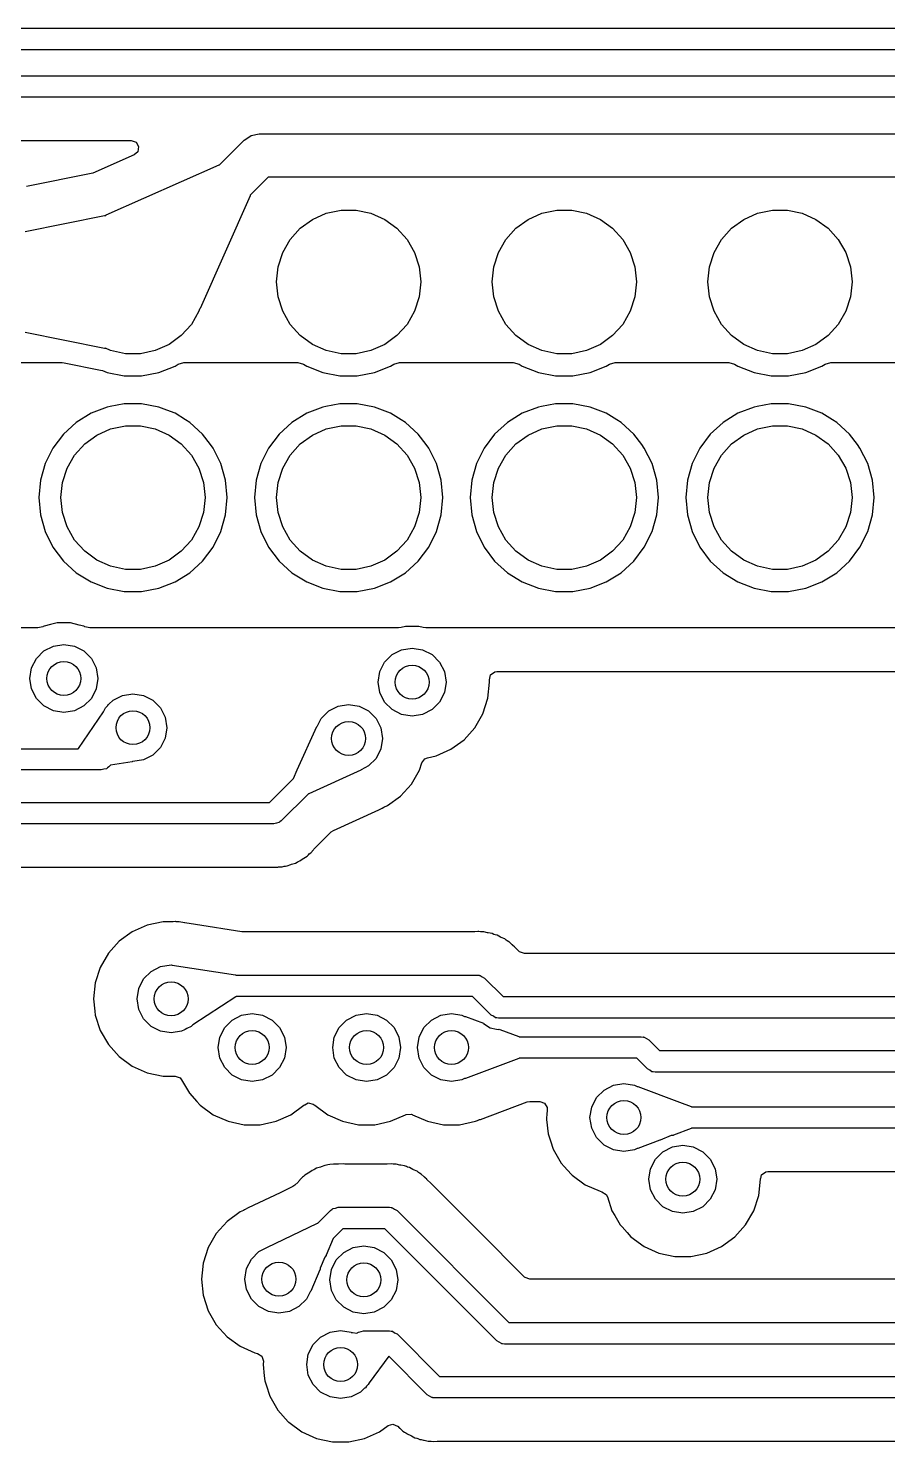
# Model space of a CAD drawing. Extents: x 106.8 to 191.4, y -142.2 to -57.6.
# Drawn here: x 126.24 to 136.37, y -75.8 to -59.16 of the extents above; entities that cross this region are included whole.
import ezdxf

# ---------------------------------------------------------------- set-up
doc = ezdxf.new("R2010")
doc.units = 0
doc.layers.add('BLACK', color=7, linetype='CONTINUOUS')

msp = doc.modelspace()

# ---------------------------------------------------------------- linework, layer by layer
at = {"layer": 'BLACK', "linetype": 'CONTINUOUS'}
for p, q in [((113.042, -59.1566), (148.079, -59.1566)), ((148.132, -59.4106), (112.99, -59.4106)), ((111.848, -59.7154), (148.444, -59.7154)), ((148.496, -59.9694), (111.849, -59.9694)), ((128.868, -60.4205), (128.965, -60.4012)), ((128.965, -60.4012), (180.218, -60.4012)), ((115.084, -60.4779), (127.457, -60.4779)), ((127.457, -60.4779), (127.513, -60.4985)), ((127.513, -60.4985), (127.543, -60.5505)), ((127.543, -60.5505), (127.533, -60.6097)), ((128.496, -60.7651), (128.786, -60.4756)), ((128.786, -60.4756), (128.843, -60.4377)), ((128.843, -60.4377), (128.868, -60.4205)), ((127.492, -60.6462), (127.004, -60.8621)), ((127.533, -60.6097), (127.492, -60.6462)), ((126.986, -60.8679), (126.224, -61.0215)), ((127.004, -60.8621), (126.986, -60.8679)), ((127.162, -61.3537), (128.492, -60.7652)), ((128.492, -60.7652), (128.496, -60.7651)), ((129.071, -60.9092), (128.856, -61.1235)), ((180.218, -60.9092), (129.071, -60.9092)), ((128.856, -61.1285), (128.267, -62.4584)), ((128.856, -61.1235), (128.857, -61.1237)), ((128.857, -61.1237), (128.856, -61.1285)), ((126.207, -61.5489), (127.142, -61.3602)), ((127.142, -61.3602), (127.151, -61.3619)), ((127.151, -61.3619), (127.152, -61.363)), ((127.152, -61.363), (127.156, -61.3611)), ((127.156, -61.3599), (127.162, -61.3537)), ((127.156, -61.3611), (127.156, -61.3599)), ((129.448, -61.5119), (129.592, -61.4075)), ((129.592, -61.4075), (129.754, -61.3352)), ((129.754, -61.3352), (129.928, -61.2983)), ((129.928, -61.2983), (130.106, -61.2983)), ((130.106, -61.2983), (130.28, -61.3352)), ((130.28, -61.3352), (130.442, -61.4075)), ((130.442, -61.4075), (130.586, -61.5119)), ((131.988, -61.5119), (132.132, -61.4075)), ((132.132, -61.4075), (132.294, -61.3352)), ((132.294, -61.3352), (132.468, -61.2983)), ((132.468, -61.2983), (132.646, -61.2983)), ((132.646, -61.2983), (132.82, -61.3352)), ((132.82, -61.3352), (132.982, -61.4075)), ((132.982, -61.4075), (133.126, -61.5119)), ((134.528, -61.5119), (134.672, -61.4075)), ((134.672, -61.4075), (134.834, -61.3352)), ((134.834, -61.3352), (135.008, -61.2983)), ((135.008, -61.2983), (135.186, -61.2983)), ((135.186, -61.2983), (135.36, -61.3352)), ((135.36, -61.3352), (135.522, -61.4075)), ((135.522, -61.4075), (135.666, -61.5119)), ((129.329, -61.644), (129.448, -61.5119)), ((130.586, -61.5119), (130.705, -61.644)), ((131.869, -61.644), (131.988, -61.5119)), ((133.126, -61.5119), (133.245, -61.644)), ((134.409, -61.644), (134.528, -61.5119)), ((135.666, -61.5119), (135.785, -61.644)), ((129.241, -61.7979), (129.329, -61.644)), ((130.705, -61.644), (130.794, -61.7979)), ((131.781, -61.7979), (131.869, -61.644)), ((133.245, -61.644), (133.334, -61.7979)), ((134.321, -61.7979), (134.409, -61.644)), ((135.785, -61.644), (135.874, -61.7979)), ((129.186, -61.9669), (129.241, -61.7979)), ((130.794, -61.7979), (130.849, -61.9669)), ((131.726, -61.9669), (131.781, -61.7979)), ((133.334, -61.7979), (133.389, -61.9669)), ((134.266, -61.9669), (134.321, -61.7979)), ((135.874, -61.7979), (135.929, -61.9669)), ((129.167, -62.1436), (129.186, -61.9669)), ((130.849, -61.9669), (130.867, -62.1436)), ((131.707, -62.1436), (131.726, -61.9669)), ((133.389, -61.9669), (133.407, -62.1436)), ((134.247, -62.1436), (134.266, -61.9669)), ((135.929, -61.9669), (135.947, -62.1436)), ((129.186, -62.3203), (129.167, -62.1436)), ((130.867, -62.1436), (130.849, -62.3203)), ((131.726, -62.3203), (131.707, -62.1436)), ((133.407, -62.1436), (133.389, -62.3203)), ((134.266, -62.3203), (134.247, -62.1436)), ((135.947, -62.1436), (135.929, -62.3203)), ((129.241, -62.4893), (129.186, -62.3203)), ((130.849, -62.3203), (130.794, -62.4893)), ((131.781, -62.4893), (131.726, -62.3203)), ((133.389, -62.3203), (133.334, -62.4893)), ((134.321, -62.4893), (134.266, -62.3203)), ((135.929, -62.3203), (135.874, -62.4893)), ((128.254, -62.4893), (128.165, -62.6432)), ((128.262, -62.4631), (128.254, -62.4893)), ((128.267, -62.4584), (128.262, -62.4631)), ((129.329, -62.6432), (129.241, -62.4893)), ((130.794, -62.4893), (130.705, -62.6432)), ((131.869, -62.6432), (131.781, -62.4893)), ((133.334, -62.4893), (133.245, -62.6432)), ((134.409, -62.6432), (134.321, -62.4893)), ((135.874, -62.4893), (135.785, -62.6432)), ((127.142, -62.927), (126.207, -62.7383)), ((128.165, -62.6432), (128.046, -62.7753)), ((129.448, -62.7753), (129.329, -62.6432)), ((130.705, -62.6432), (130.586, -62.7753)), ((131.988, -62.7753), (131.869, -62.6432)), ((133.245, -62.6432), (133.126, -62.7753)), ((134.528, -62.7753), (134.409, -62.6432)), ((135.785, -62.6432), (135.666, -62.7753)), ((127.902, -62.8797), (127.74, -62.952)), ((128.046, -62.7753), (127.902, -62.8797)), ((129.592, -62.8797), (129.448, -62.7753)), ((129.754, -62.952), (129.592, -62.8797)), ((130.442, -62.8797), (130.28, -62.952)), ((130.586, -62.7753), (130.442, -62.8797)), ((132.132, -62.8797), (131.988, -62.7753)), ((132.294, -62.952), (132.132, -62.8797)), ((132.982, -62.8797), (132.82, -62.952)), ((133.126, -62.7753), (132.982, -62.8797)), ((134.672, -62.8797), (134.528, -62.7753)), ((134.834, -62.952), (134.672, -62.8797)), ((135.522, -62.8797), (135.36, -62.952)), ((135.666, -62.7753), (135.522, -62.8797)), ((127.149, -62.9263), (127.142, -62.927)), ((127.152, -62.924), (127.149, -62.9263)), ((127.214, -62.952), (127.152, -62.924)), ((127.388, -62.9889), (127.214, -62.952)), ((127.566, -62.9889), (127.388, -62.9889)), ((127.74, -62.952), (127.566, -62.9889)), ((129.928, -62.9889), (129.754, -62.952)), ((130.106, -62.9889), (129.928, -62.9889)), ((130.28, -62.952), (130.106, -62.9889)), ((132.468, -62.9889), (132.294, -62.952)), ((132.646, -62.9889), (132.468, -62.9889)), ((132.82, -62.952), (132.646, -62.9889)), ((135.008, -62.9889), (134.834, -62.952)), ((135.186, -62.9889), (135.008, -62.9889)), ((135.36, -62.952), (135.186, -62.9889)), ((125.771, -63.0936), (126.643, -63.0936)), ((126.643, -63.0936), (126.668, -63.0961)), ((126.668, -63.0961), (127.096, -63.1823)), ((127.096, -63.1823), (127.116, -63.1883)), ((127.116, -63.1883), (127.174, -63.2105)), ((127.174, -63.2105), (127.375, -63.2481)), ((127.375, -63.2481), (127.375, -63.2481)), ((127.375, -63.2481), (127.579, -63.2481)), ((127.579, -63.2481), (127.781, -63.2105)), ((127.579, -63.2481), (127.579, -63.2481)), ((127.781, -63.2105), (127.972, -63.1365)), ((127.972, -63.1365), (128.01, -63.1125)), ((128.01, -63.1125), (128.077, -63.0936)), ((128.077, -63.0936), (129.417, -63.0936)), ((129.417, -63.0936), (129.484, -63.1125)), ((129.484, -63.1125), (129.523, -63.1365)), ((129.523, -63.1365), (129.523, -63.1365)), ((129.523, -63.1365), (129.714, -63.2105)), ((129.714, -63.2105), (129.915, -63.2481)), ((129.915, -63.2481), (129.915, -63.2481)), ((129.915, -63.2481), (130.119, -63.2481)), ((130.119, -63.2481), (130.321, -63.2105)), ((130.119, -63.2481), (130.119, -63.2481)), ((130.321, -63.2105), (130.512, -63.1365)), ((130.512, -63.1365), (130.55, -63.1125)), ((130.55, -63.1125), (130.617, -63.0936)), ((130.617, -63.0936), (131.957, -63.0936)), ((131.957, -63.0936), (132.024, -63.1125)), ((132.024, -63.1125), (132.063, -63.1365)), ((132.063, -63.1365), (132.063, -63.1365)), ((132.063, -63.1365), (132.254, -63.2105)), ((132.254, -63.2105), (132.455, -63.2481)), ((132.455, -63.2481), (132.455, -63.2481)), ((132.455, -63.2481), (132.659, -63.2481)), ((132.659, -63.2481), (132.861, -63.2105)), ((132.659, -63.2481), (132.659, -63.2481)), ((132.861, -63.2105), (133.052, -63.1365)), ((133.052, -63.1365), (133.09, -63.1125)), ((133.09, -63.1125), (133.157, -63.0936)), ((133.157, -63.0936), (134.497, -63.0936)), ((134.497, -63.0936), (134.564, -63.1125)), ((134.564, -63.1125), (134.603, -63.1365)), ((134.603, -63.1365), (134.603, -63.1365)), ((134.603, -63.1365), (134.794, -63.2105)), ((134.794, -63.2105), (134.995, -63.2481)), ((134.995, -63.2481), (134.995, -63.2481)), ((134.995, -63.2481), (135.199, -63.2481)), ((135.199, -63.2481), (135.401, -63.2105)), ((135.199, -63.2481), (135.199, -63.2481)), ((135.401, -63.2105), (135.592, -63.1365)), ((135.592, -63.1365), (135.63, -63.1125)), ((135.63, -63.1125), (135.697, -63.0936)), ((135.697, -63.0936), (137.037, -63.0936)), ((127.375, -63.5791), (127.21, -63.6099)), ((127.579, -63.5791), (127.375, -63.5791)), ((127.781, -63.6167), (127.579, -63.5791)), ((129.915, -63.5791), (129.75, -63.6099)), ((130.119, -63.5791), (129.915, -63.5791)), ((130.321, -63.6167), (130.119, -63.5791)), ((132.455, -63.5791), (132.29, -63.6099)), ((132.659, -63.5791), (132.455, -63.5791)), ((132.861, -63.6167), (132.659, -63.5791)), ((134.995, -63.5791), (134.83, -63.6099)), ((135.199, -63.5791), (134.995, -63.5791)), ((135.401, -63.6167), (135.199, -63.5791)), ((126.983, -63.6907), (126.809, -63.7984)), ((127.174, -63.6167), (126.983, -63.6907)), ((127.21, -63.6099), (127.174, -63.6167)), ((127.876, -63.6537), (127.781, -63.6167)), ((127.972, -63.6907), (127.876, -63.6537)), ((128.097, -63.7685), (127.972, -63.6907)), ((129.523, -63.6907), (129.349, -63.7984)), ((129.714, -63.6167), (129.523, -63.6907)), ((129.75, -63.6099), (129.714, -63.6167)), ((130.416, -63.6537), (130.321, -63.6167)), ((130.512, -63.6907), (130.416, -63.6537)), ((130.637, -63.7685), (130.512, -63.6907)), ((132.063, -63.6907), (131.889, -63.7984)), ((132.254, -63.6167), (132.063, -63.6907)), ((132.29, -63.6099), (132.254, -63.6167)), ((132.956, -63.6537), (132.861, -63.6167)), ((133.052, -63.6907), (132.956, -63.6537)), ((133.177, -63.7685), (133.052, -63.6907)), ((134.603, -63.6907), (134.429, -63.7984)), ((134.794, -63.6167), (134.603, -63.6907)), ((134.83, -63.6099), (134.794, -63.6167)), ((135.496, -63.6537), (135.401, -63.6167)), ((135.592, -63.6907), (135.496, -63.6537)), ((135.717, -63.7685), (135.592, -63.6907)), ((126.809, -63.7984), (126.657, -63.9363)), ((127.052, -63.9475), (127.214, -63.8752)), ((127.214, -63.8752), (127.388, -63.8383)), ((127.388, -63.8383), (127.566, -63.8383)), ((127.566, -63.8383), (127.74, -63.8752)), ((127.74, -63.8752), (127.902, -63.9475)), ((128.146, -63.7984), (128.097, -63.7685)), ((128.297, -63.9363), (128.146, -63.7984)), ((129.349, -63.7984), (129.197, -63.9363)), ((129.592, -63.9475), (129.754, -63.8752)), ((129.754, -63.8752), (129.928, -63.8383)), ((129.928, -63.8383), (130.106, -63.8383)), ((130.106, -63.8383), (130.28, -63.8752)), ((130.28, -63.8752), (130.442, -63.9475)), ((130.686, -63.7984), (130.637, -63.7685)), ((130.837, -63.9363), (130.686, -63.7984)), ((131.889, -63.7984), (131.737, -63.9363)), ((132.132, -63.9475), (132.294, -63.8752)), ((132.294, -63.8752), (132.468, -63.8383)), ((132.468, -63.8383), (132.646, -63.8383)), ((132.646, -63.8383), (132.82, -63.8752)), ((132.82, -63.8752), (132.982, -63.9475)), ((133.226, -63.7984), (133.177, -63.7685)), ((133.377, -63.9363), (133.226, -63.7984)), ((134.429, -63.7984), (134.277, -63.9363)), ((134.672, -63.9475), (134.834, -63.8752)), ((134.834, -63.8752), (135.008, -63.8383)), ((135.008, -63.8383), (135.186, -63.8383)), ((135.186, -63.8383), (135.36, -63.8752)), ((135.36, -63.8752), (135.522, -63.9475)), ((135.766, -63.7984), (135.717, -63.7685)), ((135.917, -63.9363), (135.766, -63.7984)), ((126.657, -63.9363), (126.534, -64.0997)), ((126.789, -64.184), (126.908, -64.0519)), ((126.908, -64.0519), (127.052, -63.9475)), ((127.902, -63.9475), (128.046, -64.0519)), ((128.046, -64.0519), (128.165, -64.184)), ((128.39, -64.0597), (128.297, -63.9363)), ((128.42, -64.0997), (128.39, -64.0597)), ((129.197, -63.9363), (129.074, -64.0997)), ((129.329, -64.184), (129.448, -64.0519)), ((129.448, -64.0519), (129.592, -63.9475)), ((130.442, -63.9475), (130.586, -64.0519)), ((130.586, -64.0519), (130.705, -64.184)), ((130.93, -64.0597), (130.837, -63.9363)), ((130.96, -64.0997), (130.93, -64.0597)), ((131.737, -63.9363), (131.614, -64.0997)), ((131.869, -64.184), (131.988, -64.0519)), ((131.988, -64.0519), (132.132, -63.9475)), ((132.982, -63.9475), (133.126, -64.0519)), ((133.126, -64.0519), (133.245, -64.184)), ((133.47, -64.0597), (133.377, -63.9363)), ((133.5, -64.0997), (133.47, -64.0597)), ((134.277, -63.9363), (134.154, -64.0997)), ((134.409, -64.184), (134.528, -64.0519)), ((134.528, -64.0519), (134.672, -63.9475)), ((135.522, -63.9475), (135.666, -64.0519)), ((135.666, -64.0519), (135.785, -64.184)), ((136.01, -64.0597), (135.917, -63.9363)), ((136.04, -64.0997), (136.01, -64.0597)), ((126.534, -64.0997), (126.443, -64.2829)), ((126.701, -64.3379), (126.789, -64.184)), ((128.165, -64.184), (128.254, -64.3379)), ((128.511, -64.2814), (128.42, -64.0997)), ((129.074, -64.0997), (128.983, -64.2829)), ((129.241, -64.3379), (129.329, -64.184)), ((130.705, -64.184), (130.794, -64.3379)), ((131.051, -64.2814), (130.96, -64.0997)), ((131.614, -64.0997), (131.523, -64.2829)), ((131.781, -64.3379), (131.869, -64.184)), ((133.245, -64.184), (133.334, -64.3379)), ((133.591, -64.2814), (133.5, -64.0997)), ((134.154, -64.0997), (134.063, -64.2829)), ((134.321, -64.3379), (134.409, -64.184)), ((135.785, -64.184), (135.874, -64.3379)), ((136.131, -64.2814), (136.04, -64.0997)), ((126.443, -64.2829), (126.387, -64.4798)), ((126.646, -64.5069), (126.701, -64.3379)), ((128.254, -64.3379), (128.309, -64.5069)), ((128.511, -64.2829), (128.511, -64.2814)), ((128.567, -64.4798), (128.511, -64.2829)), ((128.983, -64.2829), (128.927, -64.4798)), ((129.186, -64.5069), (129.241, -64.3379)), ((130.794, -64.3379), (130.849, -64.5069)), ((131.051, -64.2829), (131.051, -64.2814)), ((131.107, -64.4798), (131.051, -64.2829)), ((131.523, -64.2829), (131.467, -64.4798)), ((131.726, -64.5069), (131.781, -64.3379)), ((133.334, -64.3379), (133.389, -64.5069)), ((133.591, -64.2829), (133.591, -64.2814)), ((133.647, -64.4798), (133.591, -64.2829)), ((134.063, -64.2829), (134.007, -64.4798)), ((134.266, -64.5069), (134.321, -64.3379)), ((135.874, -64.3379), (135.929, -64.5069)), ((136.131, -64.2829), (136.131, -64.2814)), ((136.187, -64.4798), (136.131, -64.2829)), ((126.387, -64.4798), (126.368, -64.6836)), ((126.627, -64.6836), (126.646, -64.5069)), ((128.309, -64.5069), (128.327, -64.6836)), ((128.586, -64.6836), (128.567, -64.4798)), ((128.927, -64.4798), (128.908, -64.6836)), ((129.167, -64.6836), (129.186, -64.5069)), ((130.849, -64.5069), (130.867, -64.6836)), ((131.126, -64.6836), (131.107, -64.4798)), ((131.467, -64.4798), (131.448, -64.6836)), ((131.707, -64.6836), (131.726, -64.5069)), ((133.389, -64.5069), (133.407, -64.6836)), ((133.666, -64.6836), (133.647, -64.4798)), ((134.007, -64.4798), (133.988, -64.6836)), ((134.247, -64.6836), (134.266, -64.5069)), ((135.929, -64.5069), (135.947, -64.6836)), ((136.206, -64.6836), (136.187, -64.4798)), ((126.368, -64.6836), (126.387, -64.8874)), ((126.646, -64.8603), (126.627, -64.6836)), ((128.327, -64.6836), (128.309, -64.8603)), ((128.567, -64.8874), (128.586, -64.6836)), ((128.908, -64.6836), (128.927, -64.8874)), ((129.186, -64.8603), (129.167, -64.6836)), ((130.867, -64.6836), (130.849, -64.8603)), ((131.107, -64.8874), (131.126, -64.6836)), ((131.448, -64.6836), (131.467, -64.8874)), ((131.726, -64.8603), (131.707, -64.6836)), ((133.407, -64.6836), (133.389, -64.8603)), ((133.647, -64.8874), (133.666, -64.6836)), ((133.988, -64.6836), (134.007, -64.8874)), ((134.266, -64.8603), (134.247, -64.6836)), ((135.947, -64.6836), (135.929, -64.8603)), ((136.187, -64.8874), (136.206, -64.6836)), ((126.387, -64.8874), (126.443, -65.0843)), ((126.701, -65.0293), (126.646, -64.8603)), ((128.309, -64.8603), (128.254, -65.0293)), ((128.511, -65.0843), (128.567, -64.8874)), ((128.927, -64.8874), (128.983, -65.0843)), ((129.241, -65.0293), (129.186, -64.8603)), ((130.849, -64.8603), (130.794, -65.0293)), ((131.051, -65.0843), (131.107, -64.8874)), ((131.467, -64.8874), (131.523, -65.0843)), ((131.781, -65.0293), (131.726, -64.8603)), ((133.389, -64.8603), (133.334, -65.0293)), ((133.591, -65.0843), (133.647, -64.8874)), ((134.007, -64.8874), (134.063, -65.0843)), ((134.321, -65.0293), (134.266, -64.8603)), ((135.929, -64.8603), (135.874, -65.0293)), ((136.131, -65.0843), (136.187, -64.8874)), ((126.789, -65.1832), (126.701, -65.0293)), ((128.254, -65.0293), (128.165, -65.1832)), ((129.329, -65.1832), (129.241, -65.0293)), ((130.794, -65.0293), (130.705, -65.1832)), ((131.869, -65.1832), (131.781, -65.0293)), ((133.334, -65.0293), (133.245, -65.1832)), ((134.409, -65.1832), (134.321, -65.0293)), ((135.874, -65.0293), (135.785, -65.1832)), ((126.443, -65.0843), (126.534, -65.2675)), ((126.908, -65.3153), (126.789, -65.1832)), ((128.165, -65.1832), (128.046, -65.3153)), ((128.42, -65.2675), (128.511, -65.0843)), ((128.983, -65.0843), (129.074, -65.2675)), ((129.448, -65.3153), (129.329, -65.1832)), ((130.705, -65.1832), (130.586, -65.3153)), ((130.96, -65.2675), (131.051, -65.0843)), ((131.523, -65.0843), (131.614, -65.2675)), ((131.988, -65.3153), (131.869, -65.1832)), ((133.245, -65.1832), (133.126, -65.3153)), ((133.5, -65.2675), (133.591, -65.0843)), ((134.063, -65.0843), (134.154, -65.2675)), ((134.528, -65.3153), (134.409, -65.1832)), ((135.785, -65.1832), (135.666, -65.3153)), ((136.04, -65.2675), (136.131, -65.0843)), ((126.534, -65.2675), (126.534, -65.2675)), ((126.534, -65.2675), (126.657, -65.4309)), ((127.052, -65.4197), (126.908, -65.3153)), ((128.046, -65.3153), (127.902, -65.4197)), ((128.297, -65.4309), (128.42, -65.2675)), ((129.074, -65.2675), (129.074, -65.2675)), ((129.074, -65.2675), (129.197, -65.4309)), ((129.592, -65.4197), (129.448, -65.3153)), ((130.586, -65.3153), (130.442, -65.4197)), ((130.837, -65.4309), (130.96, -65.2675)), ((131.614, -65.2675), (131.614, -65.2675)), ((131.614, -65.2675), (131.737, -65.4309)), ((132.132, -65.4197), (131.988, -65.3153)), ((133.126, -65.3153), (132.982, -65.4197)), ((133.377, -65.4309), (133.5, -65.2675)), ((134.154, -65.2675), (134.154, -65.2675)), ((134.154, -65.2675), (134.277, -65.4309)), ((134.672, -65.4197), (134.528, -65.3153)), ((135.666, -65.3153), (135.522, -65.4197)), ((135.917, -65.4309), (136.04, -65.2675)), ((126.657, -65.4309), (126.809, -65.5688)), ((126.809, -65.5688), (126.983, -65.6765)), ((127.214, -65.492), (127.052, -65.4197)), ((127.388, -65.5289), (127.214, -65.492)), ((127.566, -65.5289), (127.388, -65.5289)), ((127.74, -65.492), (127.566, -65.5289)), ((127.902, -65.4197), (127.74, -65.492)), ((127.972, -65.6765), (128.146, -65.5688)), ((128.146, -65.5688), (128.297, -65.4309)), ((129.197, -65.4309), (129.349, -65.5688)), ((129.349, -65.5688), (129.523, -65.6765)), ((129.754, -65.492), (129.592, -65.4197)), ((129.928, -65.5289), (129.754, -65.492)), ((130.106, -65.5289), (129.928, -65.5289)), ((130.28, -65.492), (130.106, -65.5289)), ((130.442, -65.4197), (130.28, -65.492)), ((130.512, -65.6765), (130.686, -65.5688)), ((130.686, -65.5688), (130.837, -65.4309)), ((131.737, -65.4309), (131.889, -65.5688)), ((131.889, -65.5688), (132.063, -65.6765)), ((132.294, -65.492), (132.132, -65.4197)), ((132.468, -65.5289), (132.294, -65.492)), ((132.646, -65.5289), (132.468, -65.5289)), ((132.82, -65.492), (132.646, -65.5289)), ((132.982, -65.4197), (132.82, -65.492)), ((133.052, -65.6765), (133.226, -65.5688)), ((133.226, -65.5688), (133.377, -65.4309)), ((134.277, -65.4309), (134.429, -65.5688)), ((134.429, -65.5688), (134.603, -65.6765)), ((134.834, -65.492), (134.672, -65.4197)), ((135.008, -65.5289), (134.834, -65.492)), ((135.186, -65.5289), (135.008, -65.5289)), ((135.36, -65.492), (135.186, -65.5289)), ((135.522, -65.4197), (135.36, -65.492)), ((135.592, -65.6765), (135.766, -65.5688)), ((135.766, -65.5688), (135.917, -65.4309)), ((126.983, -65.6765), (127.174, -65.7505)), ((127.781, -65.7505), (127.972, -65.6765)), ((129.523, -65.6765), (129.714, -65.7505)), ((130.321, -65.7505), (130.512, -65.6765)), ((132.063, -65.6765), (132.254, -65.7505)), ((132.861, -65.7505), (133.052, -65.6765)), ((134.603, -65.6765), (134.794, -65.7505)), ((135.401, -65.7505), (135.592, -65.6765)), ((127.174, -65.7505), (127.375, -65.7881)), ((127.375, -65.7881), (127.375, -65.7881)), ((127.375, -65.7881), (127.579, -65.7881)), ((127.579, -65.7881), (127.781, -65.7505)), ((127.579, -65.7881), (127.579, -65.7881)), ((129.714, -65.7505), (129.915, -65.7881)), ((129.915, -65.7881), (129.915, -65.7881)), ((129.915, -65.7881), (130.119, -65.7881)), ((130.119, -65.7881), (130.321, -65.7505)), ((130.119, -65.7881), (130.119, -65.7881)), ((132.254, -65.7505), (132.455, -65.7881)), ((132.455, -65.7881), (132.455, -65.7881)), ((132.455, -65.7881), (132.659, -65.7881)), ((132.659, -65.7881), (132.861, -65.7505)), ((132.659, -65.7881), (132.659, -65.7881)), ((134.794, -65.7505), (134.995, -65.7881)), ((134.995, -65.7881), (134.995, -65.7881)), ((134.995, -65.7881), (135.199, -65.7881)), ((135.199, -65.7881), (135.401, -65.7505)), ((135.199, -65.7881), (135.199, -65.7881)), ((126.357, -66.2178), (124.378, -66.2178)), ((126.416, -66.2034), (126.357, -66.2178)), ((126.419, -66.2016), (126.416, -66.2034)), ((126.429, -66.1963), (126.419, -66.2016)), ((126.506, -66.1773), (126.429, -66.1963)), ((126.584, -66.1583), (126.506, -66.1773)), ((126.742, -66.1583), (126.584, -66.1583)), ((126.845, -66.1836), (126.742, -66.1583)), ((126.897, -66.1963), (126.845, -66.1836)), ((126.906, -66.201), (126.897, -66.1963)), ((126.91, -66.2034), (126.906, -66.201)), ((126.969, -66.2178), (126.91, -66.2034)), ((130.604, -66.2178), (126.969, -66.2178)), ((130.634, -66.2141), (130.604, -66.2178)), ((130.685, -66.2016), (130.634, -66.2141)), ((130.844, -66.2016), (130.685, -66.2016)), ((130.895, -66.2141), (130.844, -66.2016)), ((130.925, -66.2178), (130.895, -66.2141)), ((145.825, -66.2178), (130.925, -66.2178)), ((126.283, -66.6892), (126.339, -66.5777)), ((126.339, -66.5777), (126.428, -66.4892)), ((126.428, -66.4892), (126.539, -66.4323)), ((126.539, -66.4323), (126.663, -66.4128)), ((126.663, -66.4128), (126.787, -66.4323)), ((126.787, -66.4323), (126.898, -66.4892)), ((126.898, -66.4892), (126.987, -66.5777)), ((126.987, -66.5777), (127.043, -66.6892)), ((130.441, -66.621), (130.53, -66.5325)), ((130.53, -66.5325), (130.641, -66.4757)), ((130.641, -66.4757), (130.765, -66.4561)), ((130.765, -66.4561), (130.888, -66.4757)), ((130.888, -66.4757), (131, -66.5325)), ((131, -66.5325), (131.088, -66.621)), ((126.263, -66.8128), (126.283, -66.6892)), ((127.043, -66.6892), (127.063, -66.8128)), ((130.365, -66.8561), (130.384, -66.7325)), ((130.384, -66.7325), (130.441, -66.621)), ((131.088, -66.621), (131.145, -66.7325)), ((131.145, -66.7325), (131.165, -66.8561)), ((131.69, -66.77), (131.738, -66.7347)), ((131.738, -66.7347), (131.763, -66.7313)), ((131.763, -66.7313), (145.825, -66.7313)), ((126.283, -66.9364), (126.263, -66.8128)), ((127.063, -66.8128), (127.043, -66.9364)), ((130.384, -66.9797), (130.365, -66.8561)), ((131.165, -66.8561), (131.145, -66.9797)), ((131.658, -67.0461), (131.678, -66.8561)), ((131.675, -66.8284), (131.69, -66.77)), ((131.678, -66.8561), (131.675, -66.8284)), ((126.339, -67.0479), (126.283, -66.9364)), ((126.428, -67.1364), (126.339, -67.0479)), ((126.987, -67.0479), (126.898, -67.1364)), ((127.043, -66.9364), (126.987, -67.0479)), ((127.194, -67.1166), (127.242, -67.069)), ((127.242, -67.069), (127.353, -67.0122)), ((127.353, -67.0122), (127.477, -66.9926)), ((127.477, -66.9926), (127.601, -67.0122)), ((127.601, -67.0122), (127.712, -67.069)), ((127.712, -67.069), (127.801, -67.1575)), ((130.441, -67.0913), (130.384, -66.9797)), ((131.145, -66.9797), (131.088, -67.0913)), ((131.599, -67.2277), (131.658, -67.0461)), ((126.539, -67.1932), (126.428, -67.1364)), ((126.663, -67.2128), (126.539, -67.1932)), ((126.787, -67.1932), (126.663, -67.2128)), ((126.898, -67.1364), (126.787, -67.1932)), ((126.834, -67.6376), (127.13, -67.2045)), ((127.13, -67.2045), (127.153, -67.1575)), ((127.153, -67.1575), (127.179, -67.1317)), ((127.179, -67.1317), (127.186, -67.1214)), ((127.186, -67.1214), (127.194, -67.1165)), ((127.194, -67.1165), (127.194, -67.1166)), ((127.801, -67.1575), (127.858, -67.269)), ((129.693, -67.2845), (129.782, -67.196)), ((129.782, -67.196), (129.893, -67.1392)), ((129.893, -67.1392), (130.017, -67.1196)), ((130.017, -67.1196), (130.141, -67.1392)), ((130.141, -67.1392), (130.252, -67.196)), ((130.252, -67.196), (130.341, -67.2845)), ((130.53, -67.1797), (130.441, -67.0913)), ((130.641, -67.2366), (130.53, -67.1797)), ((130.765, -67.2561), (130.641, -67.2366)), ((130.888, -67.2366), (130.765, -67.2561)), ((131, -67.1797), (130.888, -67.2366)), ((131.088, -67.0913), (131, -67.1797)), ((131.504, -67.3931), (131.599, -67.2277)), ((127.858, -67.269), (127.877, -67.3926)), ((127.877, -67.3926), (127.858, -67.5162)), ((129.412, -67.8876), (129.643, -67.3768)), ((129.643, -67.3768), (129.649, -67.3707)), ((129.649, -67.3707), (129.65, -67.3707)), ((129.65, -67.3707), (129.693, -67.2845)), ((130.341, -67.2845), (130.398, -67.396)), ((130.398, -67.396), (130.417, -67.5196)), ((131.376, -67.535), (131.504, -67.3931)), ((127.858, -67.5162), (127.801, -67.6277)), ((130.417, -67.5196), (130.398, -67.6432)), ((131.221, -67.6473), (131.376, -67.535)), ((122.405, -67.6406), (126.833, -67.6406)), ((126.833, -67.6406), (126.834, -67.6376)), ((127.712, -67.7162), (127.601, -67.773)), ((127.801, -67.6277), (127.712, -67.7162)), ((130.398, -67.6432), (130.341, -67.7547)), ((130.945, -67.7466), (131.047, -67.7249)), ((131.047, -67.7249), (131.221, -67.6473)), ((127.104, -67.8906), (122.457, -67.8906)), ((127.134, -67.8819), (127.104, -67.8906)), ((127.164, -67.8753), (127.134, -67.8819)), ((127.169, -67.8715), (127.164, -67.8753)), ((127.172, -67.8708), (127.169, -67.8715)), ((127.175, -67.8674), (127.172, -67.8708)), ((127.192, -67.854), (127.175, -67.8674)), ((127.214, -67.8326), (127.192, -67.854)), ((127.467, -67.7941), (127.214, -67.8326)), ((127.472, -67.7918), (127.467, -67.7941)), ((127.477, -67.7926), (127.472, -67.7918)), ((127.601, -67.773), (127.477, -67.7926)), ((129.366, -67.9895), (129.412, -67.8876)), ((130.16, -67.8938), (129.547, -68.1703)), ((130.166, -67.8876), (130.16, -67.8938)), ((130.252, -67.8432), (130.166, -67.8872)), ((130.166, -67.8872), (130.166, -67.8876)), ((130.341, -67.7547), (130.252, -67.8432)), ((130.756, -68.0565), (130.852, -67.8912)), ((130.852, -67.8912), (130.879, -67.8055)), ((130.879, -67.8055), (130.916, -67.7581)), ((130.916, -67.7581), (130.945, -67.7466)), ((129.084, -68.2756), (129.365, -67.9945)), ((129.365, -67.9943), (129.366, -67.9895)), ((129.365, -67.9945), (129.365, -67.9943)), ((130.628, -68.1985), (130.756, -68.0565)), ((129.543, -68.1705), (129.224, -68.489)), ((129.547, -68.1703), (129.543, -68.1705)), ((130.474, -68.3107), (130.628, -68.1985)), ((123.04, -68.2756), (129.084, -68.2756)), ((129.838, -68.6023), (130.371, -68.3618)), ((130.371, -68.3618), (130.412, -68.3409)), ((130.412, -68.3409), (130.413, -68.3406)), ((130.413, -68.3406), (130.431, -68.3299)), ((130.431, -68.3299), (130.474, -68.3107)), ((129.136, -68.5256), (123.092, -68.5256)), ((129.166, -68.5169), (129.136, -68.5256)), ((129.196, -68.5103), (129.166, -68.5169)), ((129.201, -68.5065), (129.196, -68.5103)), ((129.204, -68.5058), (129.201, -68.5065)), ((129.207, -68.5024), (129.204, -68.5058)), ((129.224, -68.489), (129.207, -68.5024)), ((129.608, -68.8245), (129.812, -68.6203)), ((129.812, -68.6203), (129.838, -68.6023)), ((129.488, -68.9286), (129.527, -68.9051)), ((129.527, -68.9051), (129.544, -68.8887)), ((129.544, -68.8887), (129.554, -68.8797)), ((129.554, -68.8797), (129.573, -68.8661)), ((129.573, -68.8661), (129.603, -68.8306)), ((129.603, -68.8306), (129.608, -68.8245)), ((123.884, -69.0341), (129.056, -69.0341)), ((129.056, -69.0341), (129.076, -69.0362)), ((129.076, -69.0363), (129.145, -69.0341)), ((129.076, -69.0362), (129.076, -69.0363)), ((129.076, -69.0363), (129.076, -69.0363)), ((129.076, -69.0363), (129.076, -69.0363)), ((129.145, -69.0341), (129.147, -69.0341)), ((129.147, -69.0341), (129.173, -69.0341)), ((129.173, -69.0341), (129.176, -69.0341)), ((129.176, -69.0341), (129.179, -69.0338)), ((129.179, -69.0338), (129.18, -69.0336)), ((129.179, -69.0338), (129.179, -69.0338)), ((129.18, -69.0336), (129.182, -69.0334)), ((129.182, -69.0334), (129.19, -69.0327)), ((129.19, -69.0327), (129.236, -69.0313)), ((129.236, -69.0313), (129.258, -69.0248)), ((129.258, -69.0248), (129.272, -69.022)), ((129.272, -69.022), (129.295, -69.0191)), ((129.295, -69.0191), (129.338, -69.0021)), ((129.338, -69.0021), (129.345, -68.9995)), ((129.345, -68.9995), (129.39, -68.9866)), ((129.39, -68.9866), (129.41, -68.9748)), ((129.41, -68.9748), (129.422, -68.9687)), ((129.422, -68.9687), (129.444, -68.9602)), ((129.444, -68.9602), (129.481, -68.9331)), ((129.481, -68.9331), (129.488, -68.9286)), ((127.644, -69.7178), (127.469, -69.7955)), ((127.831, -69.6781), (127.644, -69.7178)), ((127.872, -69.6781), (127.831, -69.6781)), ((127.874, -69.6779), (127.872, -69.6781)), ((127.884, -69.6778), (127.874, -69.678)), ((127.874, -69.678), (127.874, -69.6779)), ((127.949, -69.677), (127.884, -69.6778)), ((127.884, -69.6778), (127.884, -69.6778)), ((127.976, -69.6766), (127.949, -69.677)), ((127.978, -69.6766), (127.976, -69.6766)), ((127.976, -69.6766), (127.976, -69.6766)), ((127.979, -69.6767), (127.978, -69.6766)), ((127.978, -69.6766), (127.978, -69.6766)), ((127.978, -69.6766), (127.978, -69.6766)), ((127.978, -69.6766), (127.978, -69.6766)), ((127.978, -69.6766), (127.978, -69.6766)), ((127.978, -69.6766), (127.978, -69.6766)), ((127.98, -69.6767), (127.979, -69.6767)), ((127.979, -69.6767), (127.979, -69.6767)), ((127.986, -69.6775), (127.98, -69.6767)), ((127.996, -69.6781), (127.986, -69.6775)), ((128.022, -69.6781), (127.996, -69.6781)), ((128.082, -69.6909), (128.022, -69.6781)), ((128.022, -69.6781), (128.022, -69.6781)), ((128.087, -69.6918), (128.082, -69.6909)), ((128.214, -69.7114), (128.087, -69.6918)), ((128.76, -69.7956), (128.214, -69.7114)), ((127.469, -69.7955), (127.315, -69.9077)), ((128.773, -69.7966), (128.76, -69.7956)), ((131.495, -69.7966), (128.773, -69.7966)), ((131.503, -69.7962), (131.495, -69.7966)), ((131.505, -69.7961), (131.503, -69.7962)), ((131.539, -69.7928), (131.505, -69.7961)), ((131.549, -69.7919), (131.539, -69.7928)), ((131.572, -69.7955), (131.549, -69.7919)), ((131.549, -69.7919), (131.549, -69.7919)), ((131.586, -69.7966), (131.572, -69.7955)), ((131.61, -69.7966), (131.586, -69.7966)), ((131.654, -69.8081), (131.61, -69.7966)), ((131.61, -69.7966), (131.61, -69.7966)), ((131.662, -69.8098), (131.654, -69.8081)), ((131.708, -69.817), (131.662, -69.8098)), ((131.729, -69.8263), (131.708, -69.817)), ((131.742, -69.8307), (131.729, -69.8263)), ((131.765, -69.8365), (131.742, -69.8307)), ((131.805, -69.8588), (131.765, -69.8365)), ((131.813, -69.8624), (131.805, -69.8588)), ((131.855, -69.8807), (131.813, -69.8624)), ((131.874, -69.8951), (131.855, -69.8807)), ((131.885, -69.9026), (131.874, -69.8951)), ((131.904, -69.9131), (131.885, -69.9026)), ((127.187, -70.0497), (127.092, -70.215)), ((127.315, -69.9077), (127.187, -70.0497)), ((131.906, -69.9139), (131.904, -69.9131)), ((131.939, -69.9455), (131.906, -69.9139)), ((131.946, -69.9509), (131.939, -69.9455)), ((131.948, -69.9528), (131.946, -69.9509)), ((131.95, -69.9545), (131.948, -69.9528)), ((131.948, -69.9528), (131.948, -69.9528)), ((131.952, -69.9564), (131.95, -69.9545)), ((131.971, -69.9747), (131.952, -69.9564)), ((131.973, -69.9766), (131.971, -69.9747)), ((132.026, -70.0273), (131.973, -69.9766)), ((132.03, -70.0305), (132.026, -70.0273)), ((132.087, -70.0511), (132.03, -70.0305)), ((146.49, -70.0511), (132.087, -70.0511)), ((127.092, -70.215), (127.033, -70.3967)), ((127.691, -70.263), (127.802, -70.2062)), ((127.802, -70.2062), (127.926, -70.1866)), ((127.926, -70.1866), (127.939, -70.1886)), ((127.939, -70.1886), (127.94, -70.1887)), ((127.94, -70.1887), (128.685, -70.3036)), ((127.033, -70.3967), (127.013, -70.5866)), ((127.546, -70.463), (127.602, -70.3515)), ((127.602, -70.3515), (127.691, -70.263)), ((128.685, -70.3036), (128.687, -70.3051)), ((128.687, -70.3051), (131.529, -70.3051)), ((131.529, -70.3051), (131.552, -70.3083)), ((131.552, -70.3083), (131.556, -70.308)), ((131.556, -70.308), (131.559, -70.3093)), ((131.559, -70.3093), (131.565, -70.3102)), ((131.565, -70.3102), (131.591, -70.3272)), ((131.591, -70.3272), (131.619, -70.3423)), ((131.619, -70.3423), (131.836, -70.5596)), ((127.526, -70.5866), (127.546, -70.463)), ((128.689, -70.5626), (128.181, -70.8905)), ((128.691, -70.561), (128.689, -70.5626)), ((128.692, -70.5591), (128.691, -70.561)), ((131.477, -70.5591), (128.692, -70.5591)), ((131.694, -70.7764), (131.477, -70.5591)), ((131.836, -70.5596), (153.127, -70.5596)), ((127.013, -70.5866), (127.028, -70.73)), ((127.028, -70.73), (127.033, -70.7765)), ((127.546, -70.7102), (127.526, -70.5866)), ((127.602, -70.8217), (127.546, -70.7102)), ((127.033, -70.7765), (127.092, -70.9582)), ((127.691, -70.9102), (127.602, -70.8217)), ((128.181, -70.8905), (128.161, -70.9102)), ((128.557, -70.924), (128.645, -70.8355)), ((128.645, -70.8355), (128.757, -70.7787)), ((128.757, -70.7787), (128.88, -70.7591)), ((128.88, -70.7591), (129.004, -70.7787)), ((129.004, -70.7787), (129.115, -70.8355)), ((129.115, -70.8355), (129.204, -70.924)), ((129.905, -70.924), (129.993, -70.8355)), ((129.993, -70.8355), (130.105, -70.7787)), ((130.105, -70.7787), (130.229, -70.7591)), ((130.229, -70.7591), (130.352, -70.7787)), ((130.352, -70.7787), (130.464, -70.8355)), ((130.464, -70.8355), (130.552, -70.924)), ((130.904, -70.924), (130.993, -70.8355)), ((130.993, -70.8355), (131.104, -70.7787)), ((131.104, -70.7787), (131.228, -70.7591)), ((131.228, -70.7591), (131.352, -70.7787)), ((131.352, -70.7787), (131.382, -70.7943)), ((131.382, -70.7943), (131.383, -70.7936)), ((131.383, -70.7936), (131.392, -70.7935)), ((131.392, -70.7935), (131.604, -70.8733)), ((131.604, -70.8733), (131.607, -70.8745)), ((131.607, -70.8745), (131.684, -70.9263)), ((131.722, -70.7915), (131.694, -70.7764)), ((131.748, -70.8085), (131.722, -70.7915)), ((131.754, -70.8094), (131.748, -70.8085)), ((131.757, -70.8107), (131.754, -70.8094)), ((131.761, -70.8104), (131.757, -70.8107)), ((131.784, -70.8136), (131.761, -70.8104)), ((153.132, -70.8136), (131.784, -70.8136)), ((127.092, -70.9582), (127.187, -71.1235)), ((127.802, -70.967), (127.691, -70.9102)), ((127.926, -70.9866), (127.802, -70.967)), ((128.05, -70.967), (127.926, -70.9866)), ((128.083, -70.95), (128.05, -70.967)), ((128.091, -70.9486), (128.083, -70.95)), ((128.11, -70.9364), (128.091, -70.9486)), ((128.161, -70.9102), (128.11, -70.9364)), ((128.48, -71.1591), (128.5, -71.0355)), ((128.5, -71.0355), (128.557, -70.924)), ((129.204, -70.924), (129.261, -71.0355)), ((129.261, -71.0355), (129.28, -71.1591)), ((129.829, -71.1591), (129.848, -71.0355)), ((129.848, -71.0355), (129.905, -70.924)), ((130.552, -70.924), (130.609, -71.0355)), ((130.609, -71.0355), (130.629, -71.1591)), ((130.828, -71.1591), (130.848, -71.0355)), ((130.848, -71.0355), (130.904, -70.924)), ((131.684, -70.9263), (131.759, -70.9411)), ((131.759, -70.9411), (131.759, -70.9411)), ((131.759, -70.9411), (131.76, -70.9413)), ((131.76, -70.9413), (131.76, -70.9413)), ((131.76, -70.9413), (131.784, -70.9461)), ((131.784, -70.9461), (131.79, -70.9448)), ((131.79, -70.9448), (131.797, -70.9453)), ((131.797, -70.9453), (132.021, -71.0293)), ((132.021, -71.0293), (132.024, -71.0321)), ((132.024, -71.0321), (133.464, -71.0321)), ((133.464, -71.0321), (133.486, -71.0353)), ((133.486, -71.0353), (133.491, -71.035)), ((133.491, -71.035), (133.493, -71.0363)), ((133.493, -71.0363), (133.5, -71.0372)), ((133.5, -71.0372), (133.526, -71.0542)), ((133.526, -71.0542), (133.554, -71.0693)), ((133.554, -71.0693), (133.679, -71.1946)), ((127.187, -71.1235), (127.315, -71.2655)), ((128.5, -71.2827), (128.48, -71.1591)), ((129.28, -71.1591), (129.261, -71.2827)), ((129.848, -71.2827), (129.829, -71.1591)), ((130.629, -71.1591), (130.609, -71.2827)), ((130.848, -71.2827), (130.828, -71.1591)), ((133.679, -71.1946), (154.764, -71.1946)), ((127.315, -71.2655), (127.469, -71.3777)), ((127.469, -71.3777), (127.644, -71.4554)), ((128.557, -71.3942), (128.5, -71.2827)), ((128.645, -71.4827), (128.557, -71.3942)), ((129.204, -71.3942), (129.115, -71.4827)), ((129.261, -71.2827), (129.204, -71.3942)), ((129.905, -71.3942), (129.848, -71.2827)), ((129.993, -71.4827), (129.905, -71.3942)), ((130.552, -71.3942), (130.464, -71.4827)), ((130.609, -71.2827), (130.552, -71.3942)), ((130.904, -71.3942), (130.848, -71.2827)), ((130.993, -71.4827), (130.904, -71.3942)), ((132.021, -71.2889), (131.392, -71.5247)), ((132.025, -71.2863), (132.021, -71.2889)), ((133.411, -71.2861), (132.025, -71.2861)), ((132.025, -71.2861), (132.025, -71.2863)), ((133.536, -71.4114), (133.411, -71.2861)), ((127.644, -71.4554), (127.831, -71.4951)), ((127.831, -71.4951), (127.974, -71.4951)), ((127.974, -71.4951), (128.031, -71.5157)), ((128.031, -71.5157), (128.05, -71.5391)), ((128.05, -71.5391), (128.141, -71.696)), ((128.757, -71.5395), (128.645, -71.4827)), ((128.88, -71.5591), (128.757, -71.5395)), ((129.004, -71.5395), (128.88, -71.5591)), ((129.115, -71.4827), (129.004, -71.5395)), ((130.105, -71.5395), (129.993, -71.4827)), ((130.229, -71.5591), (130.105, -71.5395)), ((130.352, -71.5395), (130.229, -71.5591)), ((130.464, -71.4827), (130.352, -71.5395)), ((131.104, -71.5395), (130.993, -71.4827)), ((131.228, -71.5591), (131.104, -71.5395)), ((131.352, -71.5395), (131.228, -71.5591)), ((131.382, -71.5239), (131.352, -71.5395)), ((131.383, -71.5244), (131.382, -71.5239)), ((131.392, -71.5247), (131.383, -71.5244)), ((133.564, -71.4265), (133.536, -71.4114)), ((133.59, -71.4435), (133.564, -71.4265)), ((133.597, -71.4444), (133.59, -71.4435)), ((133.599, -71.4457), (133.597, -71.4444)), ((133.604, -71.4454), (133.599, -71.4457)), ((133.626, -71.4486), (133.604, -71.4454)), ((154.761, -71.4486), (133.626, -71.4486)), ((128.141, -71.696), (128.141, -71.696)), ((128.141, -71.696), (128.23, -71.7946)), ((132.936, -71.7485), (133.025, -71.66)), ((133.025, -71.66), (133.136, -71.6032)), ((133.136, -71.6032), (133.26, -71.5836)), ((133.26, -71.5836), (133.384, -71.6032)), ((133.384, -71.6032), (133.414, -71.6188)), ((133.414, -71.6188), (133.415, -71.6181)), ((133.415, -71.6181), (133.424, -71.618)), ((133.424, -71.618), (133.913, -71.8016)), ((128.23, -71.7946), (128.265, -71.8339)), ((128.265, -71.8339), (128.269, -71.838)), ((128.269, -71.838), (128.423, -71.9502)), ((129.337, -71.9502), (129.491, -71.838)), ((129.491, -71.838), (129.499, -71.8325)), ((129.491, -71.838), (129.491, -71.838)), ((129.499, -71.8325), (129.5, -71.8346)), ((129.5, -71.8346), (129.542, -71.8123)), ((129.542, -71.8123), (129.601, -71.8248)), ((129.601, -71.8248), (129.612, -71.8339)), ((129.612, -71.8339), (129.617, -71.838)), ((129.617, -71.838), (129.617, -71.838)), ((129.617, -71.838), (129.772, -71.9502)), ((131.572, -72.0055), (132.12, -71.8002)), ((132.12, -71.8002), (132.15, -71.7946)), ((132.15, -71.7946), (132.269, -71.7946)), ((132.269, -71.7946), (132.325, -71.8152)), ((132.325, -71.8152), (132.355, -71.8672)), ((132.356, -71.8917), (132.35, -71.9502)), ((132.355, -71.8672), (132.356, -71.8917)), ((132.86, -71.9836), (132.88, -71.86)), ((132.88, -71.86), (132.936, -71.7485)), ((133.913, -71.8016), (134.053, -71.8538)), ((134.053, -71.8538), (134.056, -71.8566)), ((134.056, -71.8566), (152.555, -71.8566)), ((128.423, -71.9502), (128.598, -72.0279)), ((128.598, -72.0279), (128.785, -72.0676)), ((128.785, -72.0676), (128.976, -72.0676)), ((128.976, -72.0676), (129.162, -72.0279)), ((129.162, -72.0279), (129.337, -71.9502)), ((129.772, -71.9502), (129.946, -72.0279)), ((129.946, -72.0279), (130.133, -72.0676)), ((130.133, -72.0676), (130.324, -72.0676)), ((130.324, -72.0676), (130.511, -72.0279)), ((130.511, -72.0279), (130.685, -71.9502)), ((130.685, -71.9502), (130.693, -71.947)), ((130.685, -71.9502), (130.685, -71.9502)), ((130.693, -71.947), (130.753, -71.9428)), ((130.753, -71.9428), (130.764, -71.947)), ((130.764, -71.947), (130.771, -71.9502)), ((130.771, -71.9502), (130.771, -71.9502)), ((130.771, -71.9502), (130.946, -72.0279)), ((130.946, -72.0279), (131.133, -72.0676)), ((131.133, -72.0676), (131.324, -72.0676)), ((131.324, -72.0676), (131.51, -72.0279)), ((131.51, -72.0279), (131.535, -72.017)), ((131.535, -72.017), (131.541, -72.014)), ((131.541, -72.014), (131.558, -72.0085)), ((131.558, -72.0085), (131.572, -72.0055)), ((132.35, -71.9502), (132.347, -71.9836)), ((132.347, -71.9836), (132.349, -72.0085)), ((132.349, -72.0085), (132.367, -72.1735)), ((132.88, -72.1072), (132.86, -71.9836)), ((132.367, -72.1735), (132.395, -72.2596)), ((132.936, -72.2187), (132.88, -72.1072)), ((133.025, -72.3072), (132.936, -72.2187)), ((133.816, -72.1962), (133.687, -72.2493)), ((133.839, -72.1931), (133.816, -72.1962)), ((133.842, -72.1924), (133.839, -72.1931)), ((134.053, -72.1134), (133.842, -72.1924)), ((134.057, -72.1108), (134.053, -72.1134)), ((152.548, -72.1106), (134.057, -72.1106)), ((134.057, -72.1106), (134.057, -72.1108)), ((132.395, -72.2596), (132.426, -72.3552)), ((132.426, -72.3552), (132.521, -72.5205)), ((133.136, -72.364), (133.025, -72.3072)), ((133.26, -72.3836), (133.136, -72.364)), ((133.384, -72.364), (133.26, -72.3836)), ((133.414, -72.3484), (133.384, -72.364)), ((133.415, -72.3489), (133.414, -72.3484)), ((133.424, -72.3492), (133.415, -72.3489)), ((133.683, -72.2519), (133.424, -72.3492)), ((133.63, -72.475), (133.718, -72.3865)), ((133.686, -72.2502), (133.683, -72.2519)), ((133.687, -72.2493), (133.686, -72.2502)), ((133.718, -72.3865), (133.83, -72.3297)), ((133.83, -72.3297), (133.953, -72.3101)), ((133.953, -72.3101), (134.077, -72.3297)), ((134.077, -72.3297), (134.189, -72.3865)), ((134.189, -72.3865), (134.277, -72.475)), ((129.684, -72.5671), (129.64, -72.58)), ((129.692, -72.5644), (129.684, -72.5671)), ((129.735, -72.5474), (129.692, -72.5644)), ((129.758, -72.5445), (129.735, -72.5474)), ((129.772, -72.5417), (129.758, -72.5445)), ((129.794, -72.5352), (129.772, -72.5417)), ((129.84, -72.5337), (129.794, -72.5352)), ((129.849, -72.5331), (129.84, -72.5337)), ((129.852, -72.5327), (129.849, -72.5331)), ((129.854, -72.5323), (129.852, -72.5327)), ((129.852, -72.5327), (129.852, -72.5327)), ((129.883, -72.5323), (129.854, -72.5323)), ((129.886, -72.5323), (129.883, -72.5323)), ((129.897, -72.5319), (129.886, -72.5323)), ((129.955, -72.5301), (129.897, -72.5319)), ((129.955, -72.5302), (129.955, -72.5301)), ((129.955, -72.5301), (129.955, -72.5301)), ((129.974, -72.5323), (129.955, -72.5302)), ((130.463, -72.5323), (129.974, -72.5323)), ((130.471, -72.5319), (130.463, -72.5323)), ((130.517, -72.5276), (130.471, -72.5319)), ((130.54, -72.5313), (130.517, -72.5276)), ((130.517, -72.5276), (130.517, -72.5276)), ((130.554, -72.5323), (130.54, -72.5313)), ((130.577, -72.5323), (130.554, -72.5323)), ((130.622, -72.5438), (130.577, -72.5323)), ((130.577, -72.5323), (130.577, -72.5323)), ((130.63, -72.5455), (130.622, -72.5438)), ((130.675, -72.5527), (130.63, -72.5455)), ((130.697, -72.562), (130.675, -72.5527)), ((130.71, -72.5665), (130.697, -72.562)), ((130.733, -72.5723), (130.71, -72.5665)), ((132.521, -72.5205), (132.556, -72.559)), ((132.556, -72.559), (132.638, -72.6505)), ((133.573, -72.5865), (133.63, -72.475)), ((134.277, -72.475), (134.334, -72.5865)), ((129.456, -72.7009), (129.427, -72.7365)), ((129.475, -72.6872), (129.456, -72.7009)), ((129.485, -72.6782), (129.475, -72.6872)), ((129.502, -72.6617), (129.485, -72.6782)), ((129.542, -72.6382), (129.502, -72.6617)), ((129.548, -72.6337), (129.542, -72.6382)), ((129.586, -72.6065), (129.548, -72.6337)), ((129.608, -72.5979), (129.586, -72.6065)), ((129.62, -72.5919), (129.608, -72.5979)), ((129.64, -72.58), (129.62, -72.5919)), ((130.773, -72.5945), (130.733, -72.5723)), ((130.78, -72.5981), (130.773, -72.5945)), ((130.823, -72.6165), (130.78, -72.5981)), ((130.841, -72.6308), (130.823, -72.6165)), ((130.853, -72.6384), (130.841, -72.6308)), ((130.871, -72.6484), (130.853, -72.6384)), ((130.873, -72.6496), (130.871, -72.6484)), ((130.907, -72.6812), (130.873, -72.6496)), ((130.913, -72.6866), (130.907, -72.6812)), ((130.916, -72.6885), (130.913, -72.6866)), ((130.918, -72.6902), (130.916, -72.6885)), ((130.916, -72.6885), (130.916, -72.6885)), ((130.92, -72.6921), (130.918, -72.6902)), ((130.938, -72.7104), (130.92, -72.6921)), ((130.94, -72.7124), (130.938, -72.7104)), ((130.99, -72.7595), (130.94, -72.7124)), ((132.638, -72.6505), (132.649, -72.6625)), ((132.649, -72.6625), (132.803, -72.7747)), ((133.553, -72.7101), (133.573, -72.5865)), ((133.573, -72.8337), (133.553, -72.7101)), ((134.334, -72.5865), (134.353, -72.7101)), ((134.353, -72.7101), (134.334, -72.8337)), ((134.847, -72.9), (134.867, -72.7101)), ((134.867, -72.7101), (134.868, -72.7009)), ((134.867, -72.7101), (134.867, -72.7101)), ((134.868, -72.7009), (134.871, -72.7013)), ((134.871, -72.7013), (134.882, -72.6579)), ((134.882, -72.6579), (134.931, -72.6225)), ((134.931, -72.6225), (134.955, -72.6191)), ((134.955, -72.6191), (151.382, -72.6191)), ((129.209, -72.8692), (128.832, -73.0486)), ((129.359, -72.7974), (129.209, -72.8692)), ((129.383, -72.7802), (129.359, -72.7974)), ((129.421, -72.7426), (129.383, -72.7802)), ((129.427, -72.7365), (129.421, -72.7426)), ((130.99, -72.7599), (130.99, -72.7595)), ((131.003, -72.7749), (130.99, -72.7599)), ((131.555, -73.3272), (131.003, -72.7749)), ((132.803, -72.7747), (132.978, -72.8524)), ((132.978, -72.8524), (133, -72.8571)), ((133, -72.8571), (133.051, -72.8889)), ((133.051, -72.8889), (133.065, -72.9159)), ((133.63, -72.9452), (133.573, -72.8337)), ((134.334, -72.8337), (134.277, -72.9452)), ((134.788, -73.0817), (134.847, -72.9)), ((128.832, -73.0487), (128.792, -73.0695)), ((128.832, -73.0486), (128.832, -73.0487)), ((128.832, -73.0487), (128.832, -73.0487)), ((129.805, -73.078), (129.823, -73.0644)), ((129.823, -73.0644), (129.826, -73.061)), ((129.826, -73.061), (129.828, -73.0602)), ((129.828, -73.0602), (129.834, -73.0564)), ((129.834, -73.0564), (129.864, -73.0497)), ((129.864, -73.0497), (129.894, -73.0408)), ((129.894, -73.0408), (130.497, -73.0408)), ((130.497, -73.0408), (130.519, -73.0441)), ((130.519, -73.0441), (130.524, -73.0437)), ((130.524, -73.0437), (130.526, -73.0451)), ((130.526, -73.0451), (130.532, -73.046)), ((130.532, -73.046), (130.559, -73.063)), ((130.559, -73.063), (130.587, -73.078)), ((133.065, -72.9159), (133.119, -73.0817)), ((133.718, -73.0337), (133.63, -72.9452)), ((133.83, -73.0905), (133.718, -73.0337)), ((134.189, -73.0337), (134.077, -73.0905)), ((134.277, -72.9452), (134.189, -73.0337)), ((128.585, -73.2076), (128.457, -73.3495)), ((128.739, -73.0954), (128.585, -73.2076)), ((128.778, -73.0779), (128.739, -73.0954)), ((128.792, -73.0695), (128.778, -73.0779)), ((129.053, -73.5122), (129.652, -73.2264)), ((129.652, -73.2264), (129.656, -73.2262)), ((129.656, -73.2262), (129.805, -73.078)), ((130.587, -73.078), (131.905, -74.3966)), ((133.119, -73.0817), (133.151, -73.1374)), ((133.151, -73.1374), (133.214, -73.247)), ((133.953, -73.1101), (133.83, -73.0905)), ((134.077, -73.0905), (133.953, -73.1101)), ((134.692, -73.247), (134.788, -73.0817)), ((128.457, -73.3495), (128.362, -73.5149)), ((129.947, -73.2948), (129.837, -73.4048)), ((130.444, -73.2948), (129.947, -73.2948)), ((131.763, -74.6134), (130.444, -73.2948)), ((132.09, -73.8624), (131.555, -73.3272)), ((133.214, -73.247), (133.237, -73.272)), ((133.237, -73.272), (133.296, -73.3376)), ((133.296, -73.3376), (133.342, -73.389)), ((133.342, -73.389), (133.497, -73.5012)), ((134.41, -73.5012), (134.565, -73.389)), ((134.565, -73.389), (134.692, -73.247)), ((128.362, -73.5149), (128.303, -73.6965)), ((128.873, -73.6514), (128.961, -73.5629)), ((128.961, -73.5629), (129.047, -73.5189)), ((129.047, -73.5182), (129.053, -73.5122)), ((129.047, -73.5189), (129.047, -73.5182)), ((129.836, -73.4097), (129.752, -73.6057)), ((129.837, -73.4051), (129.836, -73.4097)), ((129.837, -73.4048), (129.837, -73.4051)), ((129.96, -73.5712), (130.072, -73.5144)), ((130.072, -73.5144), (130.196, -73.4948)), ((130.196, -73.4948), (130.319, -73.5144)), ((130.319, -73.5144), (130.431, -73.5712)), ((133.497, -73.5012), (133.671, -73.5789)), ((134.236, -73.5789), (134.41, -73.5012)), ((128.303, -73.6965), (128.29, -73.8132)), ((128.816, -73.7629), (128.873, -73.6514)), ((129.735, -73.6288), (129.682, -73.7571)), ((129.751, -73.6082), (129.735, -73.6288)), ((129.752, -73.6057), (129.751, -73.6082)), ((129.815, -73.7712), (129.872, -73.6597)), ((129.872, -73.6597), (129.96, -73.5712)), ((130.431, -73.5712), (130.519, -73.6597)), ((130.519, -73.6597), (130.576, -73.7712)), ((133.671, -73.5789), (133.858, -73.6186)), ((133.858, -73.6186), (134.049, -73.6186)), ((134.049, -73.6186), (134.236, -73.5789)), ((128.29, -73.8132), (128.283, -73.8865)), ((128.283, -73.8865), (128.303, -74.0764)), ((128.796, -73.8865), (128.816, -73.7629)), ((128.816, -74.0101), (128.796, -73.8865)), ((129.679, -73.7766), (129.57, -74.029)), ((129.68, -73.7735), (129.679, -73.7766)), ((129.682, -73.7571), (129.68, -73.7735)), ((129.796, -73.8948), (129.815, -73.7712)), ((129.815, -74.0184), (129.796, -73.8948)), ((130.576, -73.7712), (130.596, -73.8948)), ((130.596, -73.8948), (130.576, -74.0184)), ((132.096, -73.8675), (132.09, -73.8624)), ((132.152, -73.8881), (132.096, -73.8675)), ((139.98, -73.8881), (132.152, -73.8881)), ((128.873, -74.1216), (128.816, -74.0101)), ((129.564, -74.0352), (129.52, -74.1216)), ((129.57, -74.029), (129.564, -74.0352)), ((129.564, -74.0352), (129.564, -74.0352)), ((129.872, -74.1299), (129.815, -74.0184)), ((130.576, -74.0184), (130.519, -74.1299)), ((128.303, -74.0764), (128.362, -74.258)), ((128.961, -74.2101), (128.873, -74.1216)), ((129.073, -74.2669), (128.961, -74.2101)), ((129.431, -74.2101), (129.32, -74.2669)), ((129.52, -74.1216), (129.431, -74.2101)), ((129.96, -74.2184), (129.872, -74.1299)), ((130.072, -74.2753), (129.96, -74.2184)), ((130.431, -74.2184), (130.319, -74.2753)), ((130.519, -74.1299), (130.431, -74.2184)), ((128.362, -74.258), (128.457, -74.4234)), ((129.196, -74.2865), (129.073, -74.2669)), ((129.32, -74.2669), (129.196, -74.2865)), ((130.196, -74.2948), (130.072, -74.2753)), ((130.319, -74.2753), (130.196, -74.2948)), ((131.905, -74.3966), (154.416, -74.3966)), ((128.457, -74.4234), (128.585, -74.5653)), ((128.585, -74.5653), (128.739, -74.6776)), ((129.687, -74.569), (129.799, -74.5122)), ((129.799, -74.5122), (129.923, -74.4926)), ((129.923, -74.4926), (130.046, -74.5122)), ((130.046, -74.5122), (130.048, -74.5131)), ((130.048, -74.5131), (130.064, -74.5158)), ((130.064, -74.5158), (130.114, -74.524)), ((130.114, -74.524), (130.122, -74.5184)), ((130.122, -74.5184), (130.125, -74.515)), ((130.125, -74.515), (130.127, -74.5142)), ((130.127, -74.5142), (130.133, -74.5104)), ((130.133, -74.5104), (130.163, -74.5037)), ((130.163, -74.5037), (130.193, -74.4948)), ((130.193, -74.4948), (130.497, -74.4948)), ((130.497, -74.4948), (130.519, -74.4981)), ((130.519, -74.4981), (130.524, -74.4977)), ((130.524, -74.4977), (130.526, -74.4991)), ((130.526, -74.4991), (130.532, -74.5)), ((130.532, -74.5), (130.559, -74.517)), ((130.559, -74.517), (130.587, -74.532)), ((130.587, -74.532), (131.086, -75.0316)), ((128.739, -74.6776), (128.914, -74.7553)), ((129.542, -74.769), (129.599, -74.6575)), ((129.599, -74.6575), (129.687, -74.569)), ((131.79, -74.6285), (131.763, -74.6134)), ((131.817, -74.6455), (131.79, -74.6285)), ((131.823, -74.6464), (131.817, -74.6455)), ((131.825, -74.6477), (131.823, -74.6464)), ((131.83, -74.6474), (131.825, -74.6477)), ((131.852, -74.6506), (131.83, -74.6474)), ((154.469, -74.6506), (131.852, -74.6506)), ((128.914, -74.7553), (128.944, -74.7616)), ((128.944, -74.7616), (128.995, -74.7935)), ((128.995, -74.7935), (129.013, -74.8507)), ((129.01, -74.8847), (129.009, -74.8926)), ((129.009, -74.8926), (129.023, -75.0262)), ((129.013, -74.8568), (129.01, -74.8847)), ((129.013, -74.8507), (129.013, -74.8568)), ((129.523, -74.8926), (129.542, -74.769)), ((129.542, -75.0162), (129.523, -74.8926)), ((130.489, -74.7942), (130.257, -75.1056)), ((130.944, -75.2484), (130.489, -74.7942)), ((129.023, -75.0262), (129.029, -75.0826)), ((129.599, -75.1277), (129.542, -75.0162)), ((131.086, -75.0316), (154.583, -75.0316)), ((129.029, -75.0826), (129.045, -75.1321)), ((129.045, -75.1321), (129.088, -75.2642)), ((129.687, -75.2162), (129.599, -75.1277)), ((129.799, -75.2731), (129.687, -75.2162)), ((130.158, -75.2162), (130.046, -75.2731)), ((130.205, -75.169), (130.158, -75.2162)), ((130.206, -75.1692), (130.205, -75.169)), ((130.214, -75.1646), (130.206, -75.1692)), ((130.226, -75.1482), (130.214, -75.1646)), ((130.246, -75.1277), (130.226, -75.1482)), ((130.257, -75.1056), (130.246, -75.1277)), ((129.088, -75.2642), (129.151, -75.3739)), ((129.151, -75.3739), (129.184, -75.4296)), ((129.923, -75.2926), (129.799, -75.2731)), ((130.046, -75.2731), (129.923, -75.2926)), ((130.971, -75.2635), (130.944, -75.2484)), ((130.998, -75.2805), (130.971, -75.2635)), ((131.004, -75.2814), (130.998, -75.2805)), ((131.006, -75.2827), (131.004, -75.2814)), ((131.011, -75.2824), (131.006, -75.2827)), ((131.033, -75.2856), (131.011, -75.2824)), ((154.636, -75.2856), (131.033, -75.2856)), ((129.184, -75.4296), (129.306, -75.5656)), ((129.306, -75.5656), (129.311, -75.5715)), ((129.311, -75.5715), (129.466, -75.6838)), ((129.466, -75.6838), (129.64, -75.7614)), ((130.205, -75.7614), (130.379, -75.6838)), ((130.379, -75.6838), (130.481, -75.6098)), ((130.481, -75.6098), (130.539, -75.5932)), ((130.539, -75.5932), (130.594, -75.6177)), ((130.594, -75.6177), (130.595, -75.6188)), ((130.595, -75.6188), (130.612, -75.6362)), ((130.612, -75.6362), (130.615, -75.6379)), ((130.615, -75.6379), (130.617, -75.6398)), ((130.617, -75.6398), (130.623, -75.6452)), ((130.623, -75.6452), (130.657, -75.6768)), ((130.657, -75.6768), (130.677, -75.6881)), ((130.677, -75.6881), (130.689, -75.6956)), ((130.689, -75.6956), (130.702, -75.7057)), ((130.702, -75.7057), (130.707, -75.71)), ((130.707, -75.71), (130.75, -75.7283)), ((130.75, -75.7283), (130.757, -75.7319)), ((130.757, -75.7319), (130.798, -75.7542)), ((129.64, -75.7614), (129.827, -75.8011)), ((129.827, -75.8011), (130.018, -75.8011)), ((130.018, -75.8011), (130.205, -75.7614)), ((130.798, -75.7542), (130.82, -75.76)), ((130.82, -75.76), (130.833, -75.7644)), ((130.833, -75.7644), (130.855, -75.7737)), ((130.855, -75.7737), (130.87, -75.7761)), ((130.87, -75.7761), (130.9, -75.7809)), ((130.9, -75.7809), (130.908, -75.7826)), ((130.908, -75.7826), (130.953, -75.7941)), ((130.953, -75.7941), (130.977, -75.7941)), ((130.977, -75.7941), (130.99, -75.7952)), ((130.99, -75.7952), (131.013, -75.7988)), ((131.013, -75.7988), (131.059, -75.7945)), ((131.059, -75.7945), (131.068, -75.7941)), ((131.068, -75.7941), (154.556, -75.7941))]:
    msp.add_line(p, q, dxfattribs=at)
at = {"layer": 'BLACK'}
for centre in [(126.663, -66.8128), (130.765, -66.8561), (127.477, -67.3926), (130.017, -67.5196), (127.926, -70.5866), (128.88, -71.1591), (130.229, -71.1591), (131.228, -71.1591), (133.26, -71.9836), (133.953, -72.7101), (129.196, -73.8865), (130.196, -73.8948), (129.923, -74.8926)]:
    msp.add_circle(centre, 0.2, dxfattribs=at)

doc.saveas('drawing.dxf')
